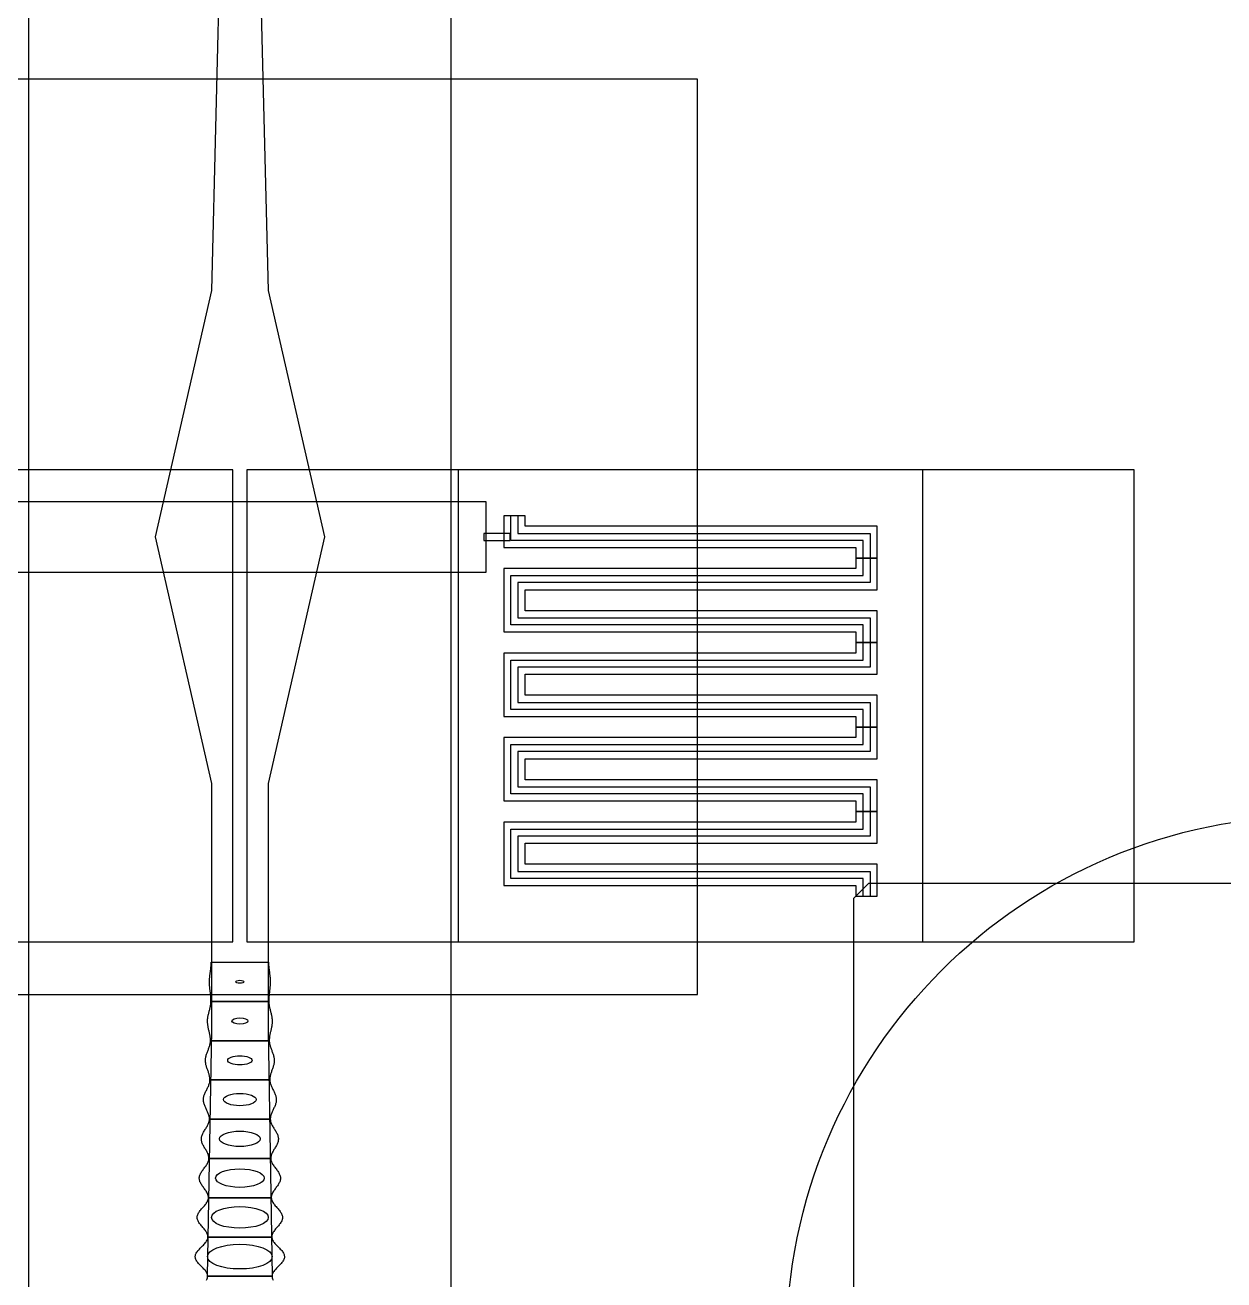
# Model space of a CAD drawing. Extents: x -31 to 31, y -85 to 1.
# Drawn here: x -3.05 to 13.97, y -51.05 to -33.23 of the extents above; entities that cross this region are included whole.
import ezdxf

# ---------------------------------------------------------------- set-up
doc = ezdxf.new("R2010")
doc.units = 0

msp = doc.modelspace()

# ---------------------------------------------------------------- linework, layer by layer
at = {"layer": 'cure'}
for points in [[(-3, -61.0368), (3, -61.0368), (3, 0.9632), (-3, 0.9632)], [(3.1, -46.25), (9.7, -46.25), (9.7, -39.55), (3.1, -39.55)]]:
    msp.add_lwpolyline(points, close=True, dxfattribs=at)
at = {"layer": 'M1_LD'}
msp.add_circle((15.264, -51.964), 7.5, dxfattribs=at)
at = {"layer": 'M1_Neg'}
for points in [[(-0.4596, -51), (-0.4, -47.5), (-0.4, -44), (-1.2, -40.5), (-0.4, -37), (-0.15, -27), (0.15, -27), (0.4, -37), (1.2, -40.5), (0.4, -44), (0.4, -47.5), (0.4596, -51)], [(-3.5, -41), (3.5, -41), (3.5, -40), (-3.5, -40)], [(3.75, -40.2), (3.75, -40.65), (8.75, -40.65), (8.75, -40.8), (9.05, -40.8), (9.05, -40.35), (4.05, -40.35), (4.05, -40.2)], [(3.4625, -40.55), (3.8375, -40.55), (3.8375, -40.45), (3.4625, -40.45)], [(8.75, -40.8), (8.75, -40.95), (3.75, -40.95), (3.75, -41.85), (8.75, -41.85), (8.75, -42), (9.05, -42), (9.05, -41.55), (4.05, -41.55), (4.05, -41.25), (9.05, -41.25), (9.05, -40.8)], [(8.75, -42), (8.75, -42.15), (3.75, -42.15), (3.75, -43.05), (8.75, -43.05), (8.75, -43.2), (9.05, -43.2), (9.05, -42.75), (4.05, -42.75), (4.05, -42.45), (9.05, -42.45), (9.05, -42)], [(8.75, -43.2), (8.75, -43.35), (3.75, -43.35), (3.75, -44.25), (8.75, -44.25), (8.75, -44.4), (9.05, -44.4), (9.05, -43.95), (4.05, -43.95), (4.05, -43.65), (9.05, -43.65), (9.05, -43.2)], [(8.75, -44.4), (8.75, -44.55), (3.75, -44.55), (3.75, -45.45), (8.75, -45.45), (8.75, -45.6), (9.05, -45.6), (9.05, -45.15), (4.05, -45.15), (4.05, -44.85), (9.05, -44.85), (9.05, -44.4)], [(8.9311, -45.4189), (17.4163, -45.4189), (21.659, -49.6616), (12.9616, -58.359), (8.7189, -54.1163), (8.7189, -45.6311)], [(-0.4107, -47.0968), (-0.4108, -47.0854), (-0.411, -47.074), (-0.4113, -47.0627), (-0.4119, -47.0513), (-0.4126, -47.0399), (-0.4134, -47.0285), (-0.4144, -47.0171), (-0.4155, -47.0058), (-0.4167, -46.9944), (-0.418, -46.983), (-0.4193, -46.9716), (-0.4206, -46.9602), (-0.422, -46.9489), (-0.4233, -46.9375), (-0.4246, -46.9261), (-0.4258, -46.9147), (-0.427, -46.9033), (-0.428, -46.892), (-0.4289, -46.8806), (-0.4297, -46.8692), (-0.4303, -46.8578), (-0.4308, -46.8464), (-0.4311, -46.8351), (-0.4312, -46.8237), (-0.4311, -46.8123), (-0.4309, -46.8009), (-0.4304, -46.7896), (-0.4298, -46.7782), (-0.429, -46.7668), (-0.4281, -46.7554), (-0.4271, -46.744), (-0.4259, -46.7327), (-0.4246, -46.7213), (-0.4232, -46.7099), (-0.4218, -46.6985), (-0.4203, -46.6871), (-0.4188, -46.6758), (-0.4173, -46.6644), (-0.4158, -46.653), (-0.4144, -46.6416), (-0.4131, -46.6302), (-0.4119, -46.6189), (-0.4107, -46.6075), (-0.4097, -46.5961), (-0.4089, -46.5847), (-0.4082, -46.5733), (-0.4077, -46.562), (-0.4073, -46.5506), (-0.4072, -46.5392), (0.4072, -46.5392), (0.4073, -46.5506), (0.4077, -46.562), (0.4082, -46.5733), (0.4089, -46.5847), (0.4097, -46.5961), (0.4107, -46.6075), (0.4119, -46.6189), (0.4131, -46.6302), (0.4144, -46.6416), (0.4158, -46.653), (0.4173, -46.6644), (0.4188, -46.6758), (0.4203, -46.6871), (0.4218, -46.6985), (0.4232, -46.7099), (0.4246, -46.7213), (0.4259, -46.7327), (0.4271, -46.744), (0.4281, -46.7554), (0.429, -46.7668), (0.4298, -46.7782), (0.4304, -46.7896), (0.4309, -46.8009), (0.4311, -46.8123), (0.4312, -46.8237), (0.4311, -46.8351), (0.4308, -46.8464), (0.4303, -46.8578), (0.4297, -46.8692), (0.4289, -46.8806), (0.428, -46.892), (0.427, -46.9033), (0.4258, -46.9147), (0.4246, -46.9261), (0.4233, -46.9375), (0.422, -46.9489), (0.4206, -46.9602), (0.4193, -46.9716), (0.418, -46.983), (0.4167, -46.9944), (0.4155, -47.0058), (0.4144, -47.0171), (0.4134, -47.0285), (0.4126, -47.0399), (0.4119, -47.0513), (0.4113, -47.0627), (0.411, -47.074), (0.4108, -47.0854), (0.4107, -47.0968)], [(-0.4179, -47.6544), (-0.4179, -47.643), (-0.4183, -47.6316), (-0.4191, -47.6203), (-0.4202, -47.6089), (-0.4216, -47.5975), (-0.4233, -47.5861), (-0.4252, -47.5747), (-0.4274, -47.5634), (-0.4298, -47.552), (-0.4323, -47.5406), (-0.435, -47.5292), (-0.4377, -47.5178), (-0.4404, -47.5065), (-0.443, -47.4951), (-0.4456, -47.4837), (-0.4481, -47.4723), (-0.4504, -47.4609), (-0.4524, -47.4496), (-0.4543, -47.4382), (-0.4558, -47.4268), (-0.4571, -47.4154), (-0.458, -47.404), (-0.4586, -47.3927), (-0.4588, -47.3813), (-0.4587, -47.3699), (-0.4581, -47.3585), (-0.4573, -47.3472), (-0.4561, -47.3358), (-0.4545, -47.3244), (-0.4527, -47.313), (-0.4505, -47.3016), (-0.4482, -47.2903), (-0.4456, -47.2789), (-0.4428, -47.2675), (-0.44, -47.2561), (-0.437, -47.2447), (-0.434, -47.2334), (-0.431, -47.222), (-0.4281, -47.2106), (-0.4253, -47.1992), (-0.4226, -47.1878), (-0.4201, -47.1765), (-0.4179, -47.1651), (-0.4159, -47.1537), (-0.4142, -47.1423), (-0.4128, -47.1309), (-0.4118, -47.1196), (-0.4111, -47.1082), (-0.4107, -47.0968), (0.4107, -47.0968), (0.4111, -47.1082), (0.4118, -47.1196), (0.4128, -47.1309), (0.4142, -47.1423), (0.4159, -47.1537), (0.4179, -47.1651), (0.4201, -47.1765), (0.4226, -47.1878), (0.4253, -47.1992), (0.4281, -47.2106), (0.431, -47.222), (0.434, -47.2334), (0.437, -47.2447), (0.44, -47.2561), (0.4428, -47.2675), (0.4456, -47.2789), (0.4482, -47.2903), (0.4505, -47.3016), (0.4527, -47.313), (0.4545, -47.3244), (0.4561, -47.3358), (0.4573, -47.3472), (0.4581, -47.3585), (0.4587, -47.3699), (0.4588, -47.3813), (0.4586, -47.3927), (0.458, -47.404), (0.4571, -47.4154), (0.4558, -47.4268), (0.4543, -47.4382), (0.4524, -47.4496), (0.4504, -47.4609), (0.4481, -47.4723), (0.4456, -47.4837), (0.443, -47.4951), (0.4404, -47.5065), (0.4377, -47.5178), (0.435, -47.5292), (0.4323, -47.5406), (0.4298, -47.552), (0.4274, -47.5634), (0.4252, -47.5747), (0.4233, -47.5861), (0.4216, -47.5975), (0.4202, -47.6089), (0.4191, -47.6203), (0.4183, -47.6316), (0.4179, -47.643), (0.4179, -47.6544)], [(-0.4251, -48.212), (-0.4252, -48.2006), (-0.4259, -48.1892), (-0.4271, -48.1779), (-0.4288, -48.1665), (-0.4309, -48.1551), (-0.4336, -48.1437), (-0.4366, -48.1323), (-0.4399, -48.121), (-0.4436, -48.1096), (-0.4474, -48.0982), (-0.4515, -48.0868), (-0.4556, -48.0754), (-0.4597, -48.0641), (-0.4638, -48.0527), (-0.4677, -48.0413), (-0.4715, -48.0299), (-0.475, -48.0185), (-0.4782, -48.0072), (-0.481, -47.9958), (-0.4834, -47.9844), (-0.4854, -47.973), (-0.4868, -47.9616), (-0.4878, -47.9503), (-0.4882, -47.9389), (-0.488, -47.9275), (-0.4873, -47.9161), (-0.4861, -47.9048), (-0.4843, -47.8934), (-0.4821, -47.882), (-0.4794, -47.8706), (-0.4763, -47.8592), (-0.4728, -47.8479), (-0.469, -47.8365), (-0.4649, -47.8251), (-0.4607, -47.8137), (-0.4563, -47.8023), (-0.4519, -47.791), (-0.4475, -47.7796), (-0.4432, -47.7682), (-0.4391, -47.7568), (-0.4351, -47.7454), (-0.4315, -47.7341), (-0.4282, -47.7227), (-0.4252, -47.7113), (-0.4228, -47.6999), (-0.4208, -47.6885), (-0.4193, -47.6772), (-0.4183, -47.6658), (-0.4179, -47.6544), (0.4179, -47.6544), (0.4183, -47.6658), (0.4193, -47.6772), (0.4208, -47.6885), (0.4228, -47.6999), (0.4252, -47.7113), (0.4282, -47.7227), (0.4315, -47.7341), (0.4351, -47.7454), (0.4391, -47.7568), (0.4432, -47.7682), (0.4475, -47.7796), (0.4519, -47.791), (0.4563, -47.8023), (0.4607, -47.8137), (0.4649, -47.8251), (0.469, -47.8365), (0.4728, -47.8479), (0.4763, -47.8592), (0.4794, -47.8706), (0.4821, -47.882), (0.4843, -47.8934), (0.4861, -47.9048), (0.4873, -47.9161), (0.488, -47.9275), (0.4882, -47.9389), (0.4878, -47.9503), (0.4868, -47.9616), (0.4854, -47.973), (0.4834, -47.9844), (0.481, -47.9958), (0.4782, -48.0072), (0.475, -48.0185), (0.4715, -48.0299), (0.4677, -48.0413), (0.4638, -48.0527), (0.4597, -48.0641), (0.4556, -48.0754), (0.4515, -48.0868), (0.4474, -48.0982), (0.4436, -48.1096), (0.4399, -48.121), (0.4366, -48.1323), (0.4336, -48.1437), (0.4309, -48.1551), (0.4288, -48.1665), (0.4271, -48.1779), (0.4259, -48.1892), (0.4252, -48.2006), (0.4251, -48.212)], [(-0.4322, -48.7696), (-0.4324, -48.7582), (-0.4334, -48.7468), (-0.435, -48.7355), (-0.4373, -48.7241), (-0.4403, -48.7127), (-0.4439, -48.7013), (-0.4479, -48.6899), (-0.4525, -48.6786), (-0.4574, -48.6672), (-0.4626, -48.6558), (-0.468, -48.6444), (-0.4735, -48.633), (-0.479, -48.6217), (-0.4845, -48.6103), (-0.4898, -48.5989), (-0.4949, -48.5875), (-0.4996, -48.5761), (-0.5039, -48.5648), (-0.5077, -48.5534), (-0.511, -48.542), (-0.5137, -48.5306), (-0.5156, -48.5192), (-0.5169, -48.5079), (-0.5175, -48.4965), (-0.5174, -48.4851), (-0.5165, -48.4737), (-0.5149, -48.4624), (-0.5126, -48.451), (-0.5097, -48.4396), (-0.5061, -48.4282), (-0.502, -48.4168), (-0.4974, -48.4055), (-0.4924, -48.3941), (-0.4871, -48.3827), (-0.4814, -48.3713), (-0.4757, -48.3599), (-0.4698, -48.3486), (-0.464, -48.3372), (-0.4583, -48.3258), (-0.4528, -48.3144), (-0.4476, -48.303), (-0.4428, -48.2917), (-0.4385, -48.2803), (-0.4346, -48.2689), (-0.4314, -48.2575), (-0.4287, -48.2461), (-0.4268, -48.2348), (-0.4256, -48.2234), (-0.4251, -48.212), (0.4251, -48.212), (0.4256, -48.2234), (0.4268, -48.2348), (0.4287, -48.2461), (0.4314, -48.2575), (0.4346, -48.2689), (0.4385, -48.2803), (0.4428, -48.2917), (0.4476, -48.303), (0.4528, -48.3144), (0.4583, -48.3258), (0.464, -48.3372), (0.4698, -48.3486), (0.4757, -48.3599), (0.4814, -48.3713), (0.4871, -48.3827), (0.4924, -48.3941), (0.4974, -48.4055), (0.502, -48.4168), (0.5061, -48.4282), (0.5097, -48.4396), (0.5126, -48.451), (0.5149, -48.4624), (0.5165, -48.4737), (0.5174, -48.4851), (0.5175, -48.4965), (0.5169, -48.5079), (0.5156, -48.5192), (0.5137, -48.5306), (0.511, -48.542), (0.5077, -48.5534), (0.5039, -48.5648), (0.4996, -48.5761), (0.4949, -48.5875), (0.4898, -48.5989), (0.4845, -48.6103), (0.479, -48.6217), (0.4735, -48.633), (0.468, -48.6444), (0.4626, -48.6558), (0.4574, -48.6672), (0.4525, -48.6786), (0.4479, -48.6899), (0.4439, -48.7013), (0.4403, -48.7127), (0.4373, -48.7241), (0.435, -48.7355), (0.4334, -48.7468), (0.4324, -48.7582), (0.4322, -48.7696)], [(-0.4394, -49.3272), (-0.4397, -49.3158), (-0.4409, -49.3044), (-0.443, -49.2931), (-0.4459, -49.2817), (-0.4497, -49.2703), (-0.4541, -49.2589), (-0.4593, -49.2475), (-0.465, -49.2362), (-0.4711, -49.2248), (-0.4777, -49.2134), (-0.4845, -49.202), (-0.4914, -49.1906), (-0.4984, -49.1793), (-0.5053, -49.1679), (-0.5119, -49.1565), (-0.5183, -49.1451), (-0.5242, -49.1337), (-0.5297, -49.1224), (-0.5345, -49.111), (-0.5386, -49.0996), (-0.5419, -49.0882), (-0.5445, -49.0768), (-0.5461, -49.0655), (-0.5469, -49.0541), (-0.5467, -49.0427), (-0.5457, -49.0313), (-0.5437, -49.02), (-0.5409, -49.0086), (-0.5373, -48.9972), (-0.5329, -48.9858), (-0.5278, -48.9744), (-0.5221, -48.9631), (-0.5158, -48.9517), (-0.5092, -48.9403), (-0.5022, -48.9289), (-0.495, -48.9175), (-0.4878, -48.9062), (-0.4805, -48.8948), (-0.4734, -48.8834), (-0.4666, -48.872), (-0.4601, -48.8606), (-0.4542, -48.8493), (-0.4487, -48.8379), (-0.444, -48.8265), (-0.4399, -48.8151), (-0.4367, -48.8037), (-0.4343, -48.7924), (-0.4328, -48.781), (-0.4322, -48.7696), (0.4322, -48.7696), (0.4328, -48.781), (0.4343, -48.7924), (0.4367, -48.8037), (0.4399, -48.8151), (0.444, -48.8265), (0.4487, -48.8379), (0.4542, -48.8493), (0.4601, -48.8606), (0.4666, -48.872), (0.4734, -48.8834), (0.4805, -48.8948), (0.4878, -48.9062), (0.495, -48.9175), (0.5022, -48.9289), (0.5092, -48.9403), (0.5158, -48.9517), (0.5221, -48.9631), (0.5278, -48.9744), (0.5329, -48.9858), (0.5373, -48.9972), (0.5409, -49.0086), (0.5437, -49.02), (0.5457, -49.0313), (0.5467, -49.0427), (0.5469, -49.0541), (0.5461, -49.0655), (0.5445, -49.0768), (0.5419, -49.0882), (0.5386, -49.0996), (0.5345, -49.111), (0.5297, -49.1224), (0.5242, -49.1337), (0.5183, -49.1451), (0.5119, -49.1565), (0.5053, -49.1679), (0.4984, -49.1793), (0.4914, -49.1906), (0.4845, -49.202), (0.4777, -49.2134), (0.4711, -49.2248), (0.465, -49.2362), (0.4593, -49.2475), (0.4541, -49.2589), (0.4497, -49.2703), (0.4459, -49.2817), (0.443, -49.2931), (0.4409, -49.3044), (0.4397, -49.3158), (0.4394, -49.3272)], [(-0.4465, -49.8848), (-0.4469, -49.8734), (-0.4484, -49.862), (-0.451, -49.8507), (-0.4545, -49.8393), (-0.459, -49.8279), (-0.4644, -49.8165), (-0.4706, -49.8051), (-0.4775, -49.7938), (-0.4849, -49.7824), (-0.4928, -49.771), (-0.501, -49.7596), (-0.5093, -49.7482), (-0.5177, -49.7369), (-0.526, -49.7255), (-0.534, -49.7141), (-0.5417, -49.7027), (-0.5489, -49.6913), (-0.5554, -49.68), (-0.5612, -49.6686), (-0.5662, -49.6572), (-0.5702, -49.6458), (-0.5733, -49.6344), (-0.5753, -49.6231), (-0.5763, -49.6117), (-0.5761, -49.6003), (-0.5749, -49.5889), (-0.5726, -49.5776), (-0.5692, -49.5662), (-0.5649, -49.5548), (-0.5596, -49.5434), (-0.5535, -49.532), (-0.5467, -49.5207), (-0.5392, -49.5093), (-0.5313, -49.4979), (-0.5229, -49.4865), (-0.5144, -49.4751), (-0.5057, -49.4638), (-0.497, -49.4524), (-0.4885, -49.441), (-0.4804, -49.4296), (-0.4727, -49.4182), (-0.4655, -49.4069), (-0.459, -49.3955), (-0.4533, -49.3841), (-0.4485, -49.3727), (-0.4447, -49.3613), (-0.4418, -49.35), (-0.4401, -49.3386), (-0.4394, -49.3272), (0.4394, -49.3272), (0.4401, -49.3386), (0.4418, -49.35), (0.4447, -49.3613), (0.4485, -49.3727), (0.4533, -49.3841), (0.459, -49.3955), (0.4655, -49.4069), (0.4727, -49.4182), (0.4804, -49.4296), (0.4885, -49.441), (0.497, -49.4524), (0.5057, -49.4638), (0.5144, -49.4751), (0.5229, -49.4865), (0.5313, -49.4979), (0.5392, -49.5093), (0.5467, -49.5207), (0.5535, -49.532), (0.5596, -49.5434), (0.5649, -49.5548), (0.5692, -49.5662), (0.5726, -49.5776), (0.5749, -49.5889), (0.5761, -49.6003), (0.5763, -49.6117), (0.5753, -49.6231), (0.5733, -49.6344), (0.5702, -49.6458), (0.5662, -49.6572), (0.5612, -49.6686), (0.5554, -49.68), (0.5489, -49.6913), (0.5417, -49.7027), (0.534, -49.7141), (0.526, -49.7255), (0.5177, -49.7369), (0.5093, -49.7482), (0.501, -49.7596), (0.4928, -49.771), (0.4849, -49.7824), (0.4775, -49.7938), (0.4706, -49.8051), (0.4644, -49.8165), (0.459, -49.8279), (0.4545, -49.8393), (0.451, -49.8507), (0.4484, -49.862), (0.4469, -49.8734), (0.4465, -49.8848)], [(-0.4537, -50.4424), (-0.4542, -50.431), (-0.4559, -50.4196), (-0.4589, -50.4083), (-0.4631, -50.3969), (-0.4684, -50.3855), (-0.4747, -50.3741), (-0.482, -50.3627), (-0.49, -50.3514), (-0.4987, -50.34), (-0.5079, -50.3286), (-0.5175, -50.3172), (-0.5272, -50.3058), (-0.5371, -50.2945), (-0.5467, -50.2831), (-0.5562, -50.2717), (-0.5651, -50.2603), (-0.5735, -50.2489), (-0.5812, -50.2376), (-0.5879, -50.2262), (-0.5938, -50.2148), (-0.5985, -50.2034), (-0.6021, -50.192), (-0.6045, -50.1807), (-0.6056, -50.1693), (-0.6055, -50.1579), (-0.604, -50.1465), (-0.6014, -50.1352), (-0.5975, -50.1238), (-0.5924, -50.1124), (-0.5863, -50.101), (-0.5793, -50.0896), (-0.5713, -50.0783), (-0.5626, -50.0669), (-0.5534, -50.0555), (-0.5437, -50.0441), (-0.5337, -50.0327), (-0.5236, -50.0214), (-0.5135, -50.01), (-0.5037, -49.9986), (-0.4942, -49.9872), (-0.4852, -49.9758), (-0.4768, -49.9645), (-0.4693, -49.9531), (-0.4627, -49.9417), (-0.4571, -49.9303), (-0.4527, -49.9189), (-0.4494, -49.9076), (-0.4473, -49.8962), (-0.4465, -49.8848), (0.4465, -49.8848), (0.4473, -49.8962), (0.4494, -49.9076), (0.4527, -49.9189), (0.4571, -49.9303), (0.4627, -49.9417), (0.4693, -49.9531), (0.4768, -49.9645), (0.4852, -49.9758), (0.4942, -49.9872), (0.5037, -49.9986), (0.5135, -50.01), (0.5236, -50.0214), (0.5337, -50.0327), (0.5437, -50.0441), (0.5534, -50.0555), (0.5626, -50.0669), (0.5713, -50.0783), (0.5793, -50.0896), (0.5863, -50.101), (0.5924, -50.1124), (0.5975, -50.1238), (0.6014, -50.1352), (0.604, -50.1465), (0.6055, -50.1579), (0.6056, -50.1693), (0.6045, -50.1807), (0.6021, -50.192), (0.5985, -50.2034), (0.5938, -50.2148), (0.5879, -50.2262), (0.5812, -50.2376), (0.5735, -50.2489), (0.5651, -50.2603), (0.5562, -50.2717), (0.5467, -50.2831), (0.5371, -50.2945), (0.5272, -50.3058), (0.5175, -50.3172), (0.5079, -50.3286), (0.4987, -50.34), (0.49, -50.3514), (0.482, -50.3627), (0.4747, -50.3741), (0.4684, -50.3855), (0.4631, -50.3969), (0.4589, -50.4083), (0.4559, -50.4196), (0.4542, -50.431), (0.4537, -50.4424)], [(-0.4573, -51), (-0.4579, -50.9886), (-0.46, -50.9772), (-0.4635, -50.9659), (-0.4684, -50.9545), (-0.4746, -50.9431), (-0.4819, -50.9317), (-0.4902, -50.9203), (-0.4995, -50.909), (-0.5095, -50.8976), (-0.5201, -50.8862), (-0.5312, -50.8748), (-0.5425, -50.8634), (-0.5538, -50.8521), (-0.5649, -50.8407), (-0.5758, -50.8293), (-0.5861, -50.8179), (-0.5958, -50.8065), (-0.6046, -50.7952), (-0.6125, -50.7838), (-0.6192, -50.7724), (-0.6247, -50.761), (-0.6289, -50.7496), (-0.6318, -50.7383), (-0.6331, -50.7269), (-0.6331, -50.7155), (-0.6315, -50.7041), (-0.6286, -50.6928), (-0.6242, -50.6814), (-0.6186, -50.67), (-0.6117, -50.6586), (-0.6037, -50.6472), (-0.5947, -50.6359), (-0.5849, -50.6245), (-0.5744, -50.6131), (-0.5634, -50.6017), (-0.5521, -50.5903), (-0.5406, -50.579), (-0.5292, -50.5676), (-0.518, -50.5562), (-0.5073, -50.5448), (-0.4971, -50.5334), (-0.4877, -50.5221), (-0.4792, -50.5107), (-0.4717, -50.4993), (-0.4654, -50.4879), (-0.4604, -50.4765), (-0.4567, -50.4652), (-0.4545, -50.4538), (-0.4537, -50.4424), (0.4537, -50.4424), (0.4545, -50.4538), (0.4567, -50.4652), (0.4604, -50.4765), (0.4654, -50.4879), (0.4717, -50.4993), (0.4792, -50.5107), (0.4877, -50.5221), (0.4971, -50.5334), (0.5073, -50.5448), (0.518, -50.5562), (0.5292, -50.5676), (0.5406, -50.579), (0.5521, -50.5903), (0.5634, -50.6017), (0.5744, -50.6131), (0.5849, -50.6245), (0.5947, -50.6359), (0.6037, -50.6472), (0.6117, -50.6586), (0.6186, -50.67), (0.6242, -50.6814), (0.6286, -50.6928), (0.6315, -50.7041), (0.6331, -50.7155), (0.6331, -50.7269), (0.6318, -50.7383), (0.6289, -50.7496), (0.6247, -50.761), (0.6192, -50.7724), (0.6125, -50.7838), (0.6046, -50.7952), (0.5958, -50.8065), (0.5861, -50.8179), (0.5758, -50.8293), (0.5649, -50.8407), (0.5538, -50.8521), (0.5425, -50.8634), (0.5312, -50.8748), (0.5201, -50.8862), (0.5095, -50.8976), (0.4995, -50.909), (0.4902, -50.9203), (0.4819, -50.9317), (0.4746, -50.9431), (0.4684, -50.9545), (0.4635, -50.9659), (0.46, -50.9772), (0.4579, -50.9886), (0.4573, -51)]]:
    msp.add_lwpolyline(points, close=True, dxfattribs=at)
msp.add_lwpolyline([(-0.4749, -51.0569), (-0.4687, -51.0455), (-0.4638, -51.0341), (-0.4602, -51.0228), (-0.458, -51.0114), (-0.4573, -51), (0.4573, -51), (0.458, -51.0114), (0.4602, -51.0228), (0.4638, -51.0341), (0.4687, -51.0455), (0.4749, -51.0569)], dxfattribs=at)
at = {"layer": 'M1_Pos_holes'}
for centre, major_axis in [((0, -46.818), (-0.0576, 0)), ((0, -47.3756), (-0.1152, 0)), ((0, -47.9332), (-0.1729, 0)), ((0, -48.4908), (-0.2305, 0)), ((0, -49.0484), (-0.2881, 0)), ((0, -49.606), (-0.3457, 0)), ((0, -50.1636), (-0.4033, 0)), ((0, -50.7212), (-0.4609, 0))]:
    msp.add_ellipse(centre, major_axis=major_axis, ratio=0.3807, dxfattribs=at)
at = {"layer": 'M2_undercutMsk'}
for points in [[(-6.5, -47), (6.5, -47), (6.5, -34), (-6.5, -34)], [(-0.1, -39.55), (-12.7, -39.55), (-12.7, -46.25), (-0.1, -46.25)], [(0.1, -46.25), (12.7, -46.25), (12.7, -39.55), (0.1, -39.55)]]:
    msp.add_lwpolyline(points, close=True, dxfattribs=at)
at = {"layer": 'metal'}
for points in [[(3.75, -40.2), (3.75, -40.65), (8.75, -40.65), (8.75, -40.8), (8.85, -40.8), (8.85, -40.55), (3.85, -40.55), (3.85, -40.2)], [(3.95, -40.2), (3.95, -40.45), (8.95, -40.45), (8.95, -40.8), (9.05, -40.8), (9.05, -40.35), (4.05, -40.35), (4.05, -40.2)], [(8.75, -40.8), (8.75, -40.95), (3.75, -40.95), (3.75, -41.85), (8.75, -41.85), (8.75, -42), (8.85, -42), (8.85, -41.75), (3.85, -41.75), (3.85, -41.05), (8.85, -41.05), (8.85, -40.8)], [(8.95, -40.8), (8.95, -41.15), (3.95, -41.15), (3.95, -41.65), (8.95, -41.65), (8.95, -42), (9.05, -42), (9.05, -41.55), (4.05, -41.55), (4.05, -41.25), (9.05, -41.25), (9.05, -40.8)], [(8.75, -42), (8.75, -42.15), (3.75, -42.15), (3.75, -43.05), (8.75, -43.05), (8.75, -43.2), (8.85, -43.2), (8.85, -42.95), (3.85, -42.95), (3.85, -42.25), (8.85, -42.25), (8.85, -42)], [(8.95, -42), (8.95, -42.35), (3.95, -42.35), (3.95, -42.85), (8.95, -42.85), (8.95, -43.2), (9.05, -43.2), (9.05, -42.75), (4.05, -42.75), (4.05, -42.45), (9.05, -42.45), (9.05, -42)], [(8.75, -43.2), (8.75, -43.35), (3.75, -43.35), (3.75, -44.25), (8.75, -44.25), (8.75, -44.4), (8.85, -44.4), (8.85, -44.15), (3.85, -44.15), (3.85, -43.45), (8.85, -43.45), (8.85, -43.2)], [(8.95, -43.2), (8.95, -43.55), (3.95, -43.55), (3.95, -44.05), (8.95, -44.05), (8.95, -44.4), (9.05, -44.4), (9.05, -43.95), (4.05, -43.95), (4.05, -43.65), (9.05, -43.65), (9.05, -43.2)], [(8.75, -44.4), (8.75, -44.55), (3.75, -44.55), (3.75, -45.45), (8.75, -45.45), (8.75, -45.6), (8.85, -45.6), (8.85, -45.35), (3.85, -45.35), (3.85, -44.65), (8.85, -44.65), (8.85, -44.4)], [(8.95, -44.4), (8.95, -44.75), (3.95, -44.75), (3.95, -45.25), (8.95, -45.25), (8.95, -45.6), (9.05, -45.6), (9.05, -45.15), (4.05, -45.15), (4.05, -44.85), (9.05, -44.85), (9.05, -44.4)]]:
    msp.add_lwpolyline(points, close=True, dxfattribs=at)

doc.saveas('drawing.dxf')
